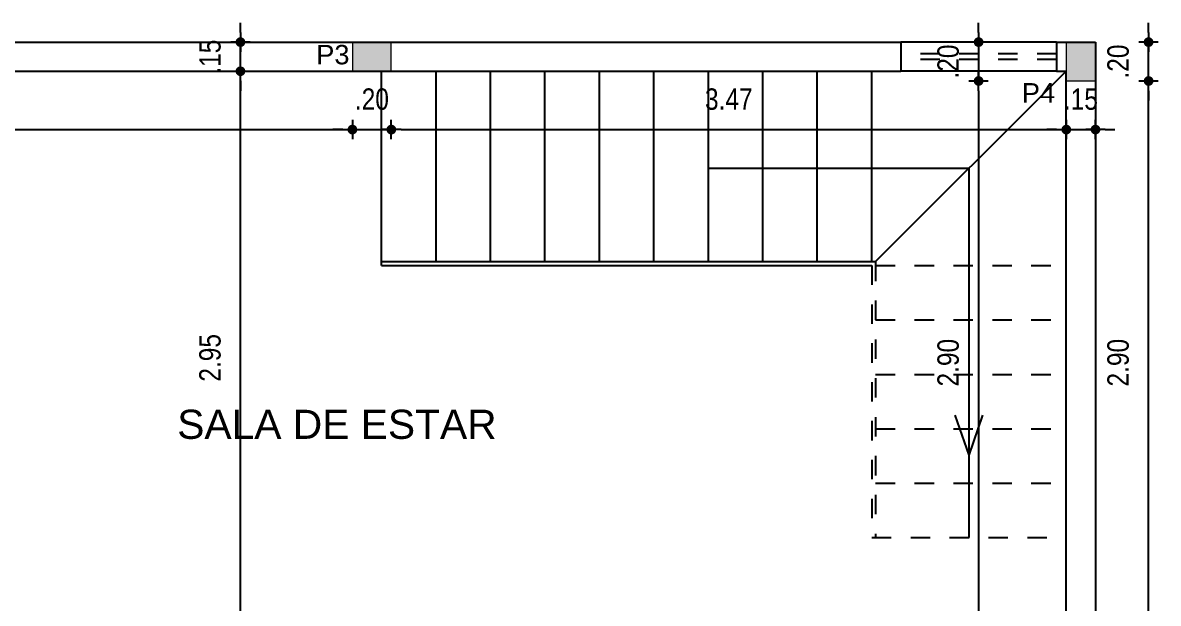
# Model space of a CAD drawing. Header units: millimetres. Extents: x 3212 to 6878, y 1640 to 3386.
# Drawn here: x 3312.78 to 3318.62, y 1716.02 to 1719 of the extents above; entities that cross this region are included whole.
import ezdxf

# ---------------------------------------------------------------- set-up
doc = ezdxf.new("R2010")
doc.units = ezdxf.units.MM
doc.header["$LTSCALE"] = 0.8
doc.linetypes.add('HIDDEN2', pattern=[0.1875, 0.125, -0.0625])
doc.layers.add('a-pem-08', color=8, linetype='Continuous')
doc.layers.add('COTA', color=2, linetype='Continuous')
doc.layers.add('COTAS', color=53, linetype='Continuous', lineweight=9)
doc.layers.add('pilares', color=1, linetype='Continuous', lineweight=9)
doc.styles.add('CARIMBO_DADOS', font='arial.ttf', dxfattribs={"height": 0.1})
doc.styles.add('F2', font='ARIALN.TTF')
doc.dimstyles.new('ARQUITETURA', dxfattribs={"dimtxt": 0.11, "dimasz": 0.05, "dimexe": 0.1, "dimexo": 0, "dimgap": 0.1, "dimtad": 1, "dimzin": 5, "dimdsep": 46, "dimtxsty": 'F2', "dimblk": 'COTA', "dimcen": 0, "dimse1": 1, "dimse2": 1, "dimadec": 0, "dimazin": 0, "dimtfac": 2, "dimtix": 1, "dimtmove": 2, "dimatfit": 3, "dimldrblk": 'COTA', "dimfxl": 0, "dimtolj": 1, "dimtzin": 5, "dimarcsym": 0})

# ---------------------------------------------------------------- blocks, each defined once
blk = doc.blocks.new('superior')
at = {"layer": 'a-pem-08'}
for p, q in [((-4.9551, 8.0055), (1.7449, 8.0055)), ((1.7449, 8.0055), (1.7449, 7.8555)), ((2.5449, 8.0055), (1.7449, 8.0055)), ((2.5449, 8.0055), (2.7449, 8.0055)), ((2.5449, 8.0055), (2.5449, 7.8555)), ((2.7449, 8.0055), (2.7449, 3.6805)), ((-4.8051, 7.8555), (1.7449, 7.8555)), ((-0.9251, 6.8755), (-0.9251, 7.8555)), ((-0.6451, 6.8755), (-0.6451, 7.8555)), ((-0.3651, 6.8755), (-0.3651, 7.8555)), ((-0.0851, 6.8755), (-0.0851, 7.8555)), ((0.1949, 6.8755), (0.1949, 7.8555)), ((0.4749, 6.8755), (0.4749, 7.8555)), ((0.7549, 6.8755), (0.7549, 7.8555)), ((1.0349, 6.8755), (1.0349, 7.8555)), ((1.3149, 6.8755), (1.3149, 7.8555)), ((1.5949, 6.8755), (1.5949, 7.8555)), ((1.6149, 6.8755), (2.5949, 7.8555)), ((2.5449, 7.8555), (1.7449, 7.8555)), ((2.5449, 7.8555), (2.5949, 7.8555)), ((2.5949, 4.9055), (2.5949, 7.8555)), ((2.0949, 7.3555), (0.7549, 7.3555)), ((2.0949, 5.4555), (2.0949, 7.3555)), ((-0.9251, 6.8755), (1.6149, 6.8755)), ((-0.9251, 6.8555), (-0.9251, 6.8755)), ((-0.9251, 6.8555), (1.5949, 6.8555)), ((2.0949, 5.8802), (2.0233, 6.0857)), ((2.0949, 5.8802), (2.1665, 6.0857))]:
    blk.add_line(p, q, dxfattribs=at)
at = {"layer": 'a-pem-08', "linetype": 'HIDDEN2'}
for p, q in [((2.5449, 7.9455), (1.7449, 7.9455)), ((2.5449, 7.9155), (1.7449, 7.9155)), ((1.5949, 6.8555), (1.5949, 5.4555)), ((1.6149, 6.8755), (1.6149, 5.4555)), ((1.6149, 6.8555), (2.5949, 6.8555)), ((1.6149, 6.5755), (2.5949, 6.5755)), ((1.6149, 6.2955), (2.5949, 6.2955)), ((1.6149, 6.0155), (2.5949, 6.0155)), ((1.6149, 5.7355), (2.5949, 5.7355)), ((1.5949, 5.4555), (2.5949, 5.4555))]:
    blk.add_line(p, q, dxfattribs=at)
at = {"layer": 'a-pem-08', "color": 230, "insert": (-1.1546, 6.0374), "char_height": 0.15, "attachment_point": 5, "style": 'CARIMBO_DADOS'}
blk.add_mtext_dynamic_manual_height_columns('SALA DE ESTAR', width=2.418406, gutter_width=0.5, heights=[0], dxfattribs=at)
blk = doc.blocks.new('COTA')
at = {"layer": 'COTA'}
for p, q in [((-1, 0), (1, 0)), ((0, 1), (0, -1))]:
    blk.add_line(p, q, dxfattribs=at)
at = {"layer": 'COTA', "const_width": 0.5}
blk.add_lwpolyline([(-0.25, 0, 1), (0.25, 0, 1)], format="xyb", close=True, dxfattribs=at)
blk = doc.blocks.new('*D659')
at = {"layer": 'COTAS', "color": 0, "lineweight": -2, "transparency": 16777216}
for p, q in [((3317.6915, 1718.9544), (3317.6915, 1719.0044)), ((3317.6915, 1718.9044), (3317.6915, 1718.7044)), ((3317.6915, 1718.6544), (3317.6915, 1718.6044))]:
    blk.add_line(p, q, dxfattribs=at)
at = {"layer": 'Defpoints', "color": 0, "transparency": 16777216}
for p in [(3318.2923, 1718.9044), (3317.6915, 1718.7044), (3318.2923, 1718.7044)]:
    blk.add_point(p, dxfattribs=at)
at = {"layer": 'COTAS', "color": 0, "lineweight": -2, "transparency": 16777216, "xscale": 0.05, "yscale": 0.05, "zscale": 0.05}
for p, rotation in [((3317.6915, 1718.9044), 270), ((3317.6915, 1718.7044), 90)]:
    blk.add_blockref('COTA', p, dxfattribs=dict(at, rotation=rotation))
at = {"layer": 'COTAS', "color": 0, "transparency": 16777216, "insert": (3317.5354, 1718.8044), "char_height": 0.11, "attachment_point": 5, "rotation": 90, "style": 'F2'}
blk.add_mtext('\\A1;.20', dxfattribs=at)
blk = doc.blocks.new('*D660')
at = {"layer": 'COTAS', "color": 0, "lineweight": -2, "transparency": 16777216}
blk.add_line((3317.6915, 1718.6544), (3317.6915, 1715.8544), dxfattribs=at)
at = {"layer": 'Defpoints', "color": 0, "transparency": 16777216}
for p in [(3318.2923, 1718.7044), (3317.6915, 1715.8044), (3318.1423, 1715.8044)]:
    blk.add_point(p, dxfattribs=at)
at = {"layer": 'COTAS', "color": 0, "lineweight": -2, "transparency": 16777216, "xscale": 0.05, "yscale": 0.05, "zscale": 0.05}
for p, rotation in [((3317.6915, 1718.7044), 90), ((3317.6915, 1715.8044), 270)]:
    blk.add_blockref('COTA', p, dxfattribs=dict(at, rotation=rotation))
at = {"layer": 'COTAS', "color": 0, "transparency": 16777216, "insert": (3317.5354, 1717.2544), "char_height": 0.11, "attachment_point": 5, "rotation": 90, "style": 'F2'}
blk.add_mtext('\\A1;2.90', dxfattribs=at)
blk = doc.blocks.new('*D626')
at = {"layer": 'COTAS', "color": 0, "lineweight": -2, "transparency": 16777216}
blk.add_line((3310.7923, 1718.4542), (3314.4225, 1718.4542), dxfattribs=at)
at = {"layer": 'Defpoints', "color": 0, "transparency": 16777216}
for p in [(3310.7423, 1718.6042), (3314.4725, 1718.6042), (3314.4725, 1718.4542)]:
    blk.add_point(p, dxfattribs=at)
at = {"layer": 'COTAS', "color": 0, "lineweight": -2, "transparency": 16777216, "xscale": 0.05, "yscale": 0.05, "zscale": 0.05, "rotation": 180}
blk.add_blockref('COTA', (3310.7423, 1718.4542), dxfattribs=at)
at = {"layer": 'COTAS', "color": 0, "lineweight": -2, "transparency": 16777216, "xscale": 0.05, "yscale": 0.05, "zscale": 0.05}
blk.add_blockref('COTA', (3314.4725, 1718.4542), dxfattribs=at)
at = {"layer": 'COTAS', "color": 0, "transparency": 16777216, "insert": (3312.6074, 1718.6104), "char_height": 0.11, "attachment_point": 5, "style": 'F2'}
blk.add_mtext('\\A1;3.73', dxfattribs=at)
blk = doc.blocks.new('*D627')
at = {"layer": 'COTAS', "color": 0, "lineweight": -2, "transparency": 16777216}
for p, q in [((3314.4225, 1718.4542), (3314.3725, 1718.4542)), ((3314.4725, 1718.4542), (3314.6725, 1718.4542)), ((3314.7225, 1718.4542), (3314.7725, 1718.4542))]:
    blk.add_line(p, q, dxfattribs=at)
at = {"layer": 'Defpoints', "color": 0, "transparency": 16777216}
for p in [(3314.4725, 1718.6042), (3314.6725, 1718.4542), (3314.6725, 1718.4542)]:
    blk.add_point(p, dxfattribs=at)
at = {"layer": 'COTAS', "color": 0, "lineweight": -2, "transparency": 16777216, "xscale": 0.05, "yscale": 0.05, "zscale": 0.05}
blk.add_blockref('COTA', (3314.4725, 1718.4542), dxfattribs=at)
at = {"layer": 'COTAS', "color": 0, "lineweight": -2, "transparency": 16777216, "xscale": 0.05, "yscale": 0.05, "zscale": 0.05, "rotation": 180}
blk.add_blockref('COTA', (3314.6725, 1718.4542), dxfattribs=at)
at = {"layer": 'COTAS', "color": 0, "transparency": 16777216, "insert": (3314.5725, 1718.6104), "char_height": 0.11, "attachment_point": 5, "style": 'F2'}
blk.add_mtext('\\A1;.20', dxfattribs=at)
blk = doc.blocks.new('*D628')
at = {"layer": 'COTAS', "color": 0, "lineweight": -2, "transparency": 16777216}
blk.add_line((3314.7225, 1718.4542), (3318.0923, 1718.4542), dxfattribs=at)
at = {"layer": 'Defpoints', "color": 0, "transparency": 16777216}
for p in [(3314.6725, 1718.4542), (3318.1423, 1718.4542), (3318.1423, 1718.4542)]:
    blk.add_point(p, dxfattribs=at)
at = {"layer": 'COTAS', "color": 0, "lineweight": -2, "transparency": 16777216, "xscale": 0.05, "yscale": 0.05, "zscale": 0.05, "rotation": 180}
blk.add_blockref('COTA', (3314.6725, 1718.4542), dxfattribs=at)
at = {"layer": 'COTAS', "color": 0, "lineweight": -2, "transparency": 16777216, "xscale": 0.05, "yscale": 0.05, "zscale": 0.05}
blk.add_blockref('COTA', (3318.1423, 1718.4542), dxfattribs=at)
at = {"layer": 'COTAS', "color": 0, "transparency": 16777216, "insert": (3316.4074, 1718.6104), "char_height": 0.11, "attachment_point": 5, "style": 'F2'}
blk.add_mtext('\\A1;3.47', dxfattribs=at)
blk = doc.blocks.new('*D629')
at = {"layer": 'COTAS', "color": 0, "lineweight": -2, "transparency": 16777216}
for p, q in [((3318.0923, 1718.4542), (3318.0423, 1718.4542)), ((3318.1423, 1718.4542), (3318.2923, 1718.4542)), ((3318.3423, 1718.4542), (3318.3923, 1718.4542))]:
    blk.add_line(p, q, dxfattribs=at)
at = {"layer": 'Defpoints', "color": 0, "transparency": 16777216}
for p in [(3318.1423, 1718.4542), (3318.2923, 1718.4542), (3318.2923, 1718.4542)]:
    blk.add_point(p, dxfattribs=at)
at = {"layer": 'COTAS', "color": 0, "lineweight": -2, "transparency": 16777216, "xscale": 0.05, "yscale": 0.05, "zscale": 0.05}
blk.add_blockref('COTA', (3318.1423, 1718.4542), dxfattribs=at)
at = {"layer": 'COTAS', "color": 0, "lineweight": -2, "transparency": 16777216, "xscale": 0.05, "yscale": 0.05, "zscale": 0.05, "rotation": 180}
blk.add_blockref('COTA', (3318.2923, 1718.4542), dxfattribs=at)
at = {"layer": 'COTAS', "color": 0, "transparency": 16777216, "insert": (3318.2173, 1718.6104), "char_height": 0.11, "attachment_point": 5, "style": 'F2'}
blk.add_mtext('\\A1;.15', dxfattribs=at)
blk = doc.blocks.new('*D642')
at = {"layer": 'COTAS', "color": 0, "lineweight": -2, "transparency": 16777216}
blk.add_line((3318.5652, 1715.8544), (3318.5652, 1718.6544), dxfattribs=at)
at = {"layer": 'Defpoints', "color": 0, "transparency": 16777216}
for p in [(3318.2923, 1718.7044), (3318.5652, 1718.7044), (3318.2923, 1715.8044)]:
    blk.add_point(p, dxfattribs=at)
at = {"layer": 'COTAS', "color": 0, "lineweight": -2, "transparency": 16777216, "xscale": 0.05, "yscale": 0.05, "zscale": 0.05}
for p, rotation in [((3318.5652, 1718.7044), 90), ((3318.5652, 1715.8044), 270)]:
    blk.add_blockref('COTA', p, dxfattribs=dict(at, rotation=rotation))
at = {"layer": 'COTAS', "color": 0, "transparency": 16777216, "insert": (3318.409, 1717.2544), "char_height": 0.11, "attachment_point": 5, "rotation": 90, "style": 'F2'}
blk.add_mtext('\\A1;2.90', dxfattribs=at)
blk = doc.blocks.new('*D643')
at = {"layer": 'COTAS', "color": 0, "lineweight": -2, "transparency": 16777216}
for p, q in [((3318.5652, 1718.9544), (3318.5652, 1719.0044)), ((3318.5652, 1718.7044), (3318.5652, 1718.9044)), ((3318.5652, 1718.6544), (3318.5652, 1718.6044))]:
    blk.add_line(p, q, dxfattribs=at)
at = {"layer": 'Defpoints', "color": 0, "transparency": 16777216}
for p in [(3318.2923, 1718.9044), (3318.5652, 1718.9044), (3318.2923, 1718.7044)]:
    blk.add_point(p, dxfattribs=at)
at = {"layer": 'COTAS', "color": 0, "lineweight": -2, "transparency": 16777216, "xscale": 0.05, "yscale": 0.05, "zscale": 0.05}
for p, rotation in [((3318.5652, 1718.9044), 270), ((3318.5652, 1718.7044), 90)]:
    blk.add_blockref('COTA', p, dxfattribs=dict(at, rotation=rotation))
at = {"layer": 'COTAS', "color": 0, "transparency": 16777216, "insert": (3318.409, 1718.8044), "char_height": 0.11, "attachment_point": 5, "rotation": 90, "style": 'F2'}
blk.add_mtext('\\A1;.20', dxfattribs=at)
blk = doc.blocks.new('*D700')
at = {"layer": 'COTAS', "color": 0, "lineweight": -2, "transparency": 16777216}
blk.add_line((3313.8969, 1715.8544), (3313.8969, 1718.7044), dxfattribs=at)
at = {"layer": 'Defpoints', "color": 0, "transparency": 16777216}
for p in [(3313.8969, 1718.7544), (3313.9111, 1718.7544), (3313.6423, 1715.8044)]:
    blk.add_point(p, dxfattribs=at)
at = {"layer": 'COTAS', "color": 0, "lineweight": -2, "transparency": 16777216, "xscale": 0.05, "yscale": 0.05, "zscale": 0.05}
for p, rotation in [((3313.8969, 1718.7544), 90), ((3313.8969, 1715.8044), 270)]:
    blk.add_blockref('COTA', p, dxfattribs=dict(at, rotation=rotation))
at = {"layer": 'COTAS', "color": 0, "transparency": 16777216, "insert": (3313.7407, 1717.2794), "char_height": 0.11, "attachment_point": 5, "rotation": 90, "style": 'F2'}
blk.add_mtext('\\A1;2.95', dxfattribs=at)
blk = doc.blocks.new('*D645')
at = {"layer": 'COTAS', "color": 0, "lineweight": -2, "transparency": 16777216}
for p, q in [((3313.8969, 1718.9544), (3313.8969, 1719.0044)), ((3313.8969, 1718.7544), (3313.8969, 1718.9044)), ((3313.8969, 1718.7044), (3313.8969, 1718.6544))]:
    blk.add_line(p, q, dxfattribs=at)
at = {"layer": 'Defpoints', "color": 0, "transparency": 16777216}
for p in [(3313.8969, 1718.9044), (3313.8969, 1718.9044), (3313.9111, 1718.7544)]:
    blk.add_point(p, dxfattribs=at)
at = {"layer": 'COTAS', "color": 0, "lineweight": -2, "transparency": 16777216, "xscale": 0.05, "yscale": 0.05, "zscale": 0.05}
for p, rotation in [((3313.8969, 1718.9044), 270), ((3313.8969, 1718.7544), 90)]:
    blk.add_blockref('COTA', p, dxfattribs=dict(at, rotation=rotation))
at = {"layer": 'COTAS', "color": 0, "transparency": 16777216, "insert": (3313.7407, 1718.8294), "char_height": 0.11, "attachment_point": 5, "rotation": 90, "style": 'F2'}
blk.add_mtext('\\A1;.15', dxfattribs=at)

msp = doc.modelspace()

# ---------------------------------------------------------------- hatches: boundary and pattern name
h = msp.add_hatch(color=256)
h.paths.add_polyline_path([(3310.7423, 1708.4044), (3310.5923, 1708.4044), (3310.5923, 1708.2044), (3310.7423, 1708.2044)])
h.paths.add_polyline_path([(3310.7423, 1712.0044), (3310.5923, 1712.0044), (3310.5923, 1711.8044), (3310.7423, 1711.8044)])
h.paths.add_polyline_path([(3310.7423, 1715.8044), (3310.5923, 1715.8044), (3310.5923, 1715.6044), (3310.7423, 1715.6044)])
h.paths.add_polyline_path([(3313.6423, 1715.8044), (3313.4423, 1715.8044), (3313.4423, 1715.6544), (3313.6423, 1715.6544)])
h.paths.add_polyline_path([(3315.4923, 1715.8044), (3315.2923, 1715.8044), (3315.2923, 1715.6544), (3315.4923, 1715.6544)])
h.paths.add_polyline_path([(3316.6423, 1712.0044), (3316.4923, 1712.0044), (3316.4923, 1711.8044), (3316.6423, 1711.8044)])
h.paths.add_polyline_path([(3318.2923, 1712.0044), (3318.1423, 1712.0044), (3318.1423, 1711.8044), (3318.2923, 1711.8044)])
h.paths.add_polyline_path([(3314.5912, 1703.2044), (3314.3912, 1703.2044), (3314.3912, 1703.0544), (3314.5912, 1703.0544)])
h.paths.add_polyline_path([(3314.6412, 1703.7038), (3314.4412, 1703.7038), (3314.4412, 1703.5538), (3314.6412, 1703.5538)])
h.paths.add_polyline_path([(3315.6723, 1703.7039), (3315.4723, 1703.7039), (3315.4723, 1703.5539), (3315.6723, 1703.5539)])
h.paths.add_polyline_path([(3311.7923, 1703.2044), (3311.5923, 1703.2044), (3311.5923, 1703.0544), (3311.7923, 1703.0544)])
h.paths.add_polyline_path([(3310.7423, 1704.2544), (3310.5923, 1704.2544), (3310.5923, 1704.0544), (3310.7423, 1704.0544)])
h.paths.add_polyline_path([(3316.6423, 1708.4044), (3316.4923, 1708.4044), (3316.4923, 1708.2044), (3316.6423, 1708.2044)])
h.paths.add_polyline_path([(3315.6723, 1708.3544), (3315.4723, 1708.3544), (3315.4723, 1708.2044), (3315.6723, 1708.2044)])
h.paths.add_polyline_path([(3318.2923, 1708.3544), (3318.1423, 1708.3544), (3318.1423, 1708.1544), (3318.2923, 1708.1544)])
h.paths.add_polyline_path([(3318.2923, 1718.9044), (3318.1423, 1718.9044), (3318.1423, 1718.7044), (3318.2923, 1718.7044)])
h.paths.add_polyline_path([(3314.6725, 1718.9044), (3314.4725, 1718.9044), (3314.4725, 1718.7544), (3314.6725, 1718.7544)])
h.paths.add_polyline_path([(3310.7423, 1718.9044), (3310.5923, 1718.9044), (3310.5923, 1718.7044), (3310.7423, 1718.7044)])

# ---------------------------------------------------------------- linework, layer by layer
at = {"layer": 'pilares'}
for points in [[(3314.6725, 1718.7544), (3314.6725, 1718.9044), (3314.4725, 1718.9044), (3314.4725, 1718.7544)], [(3318.1423, 1718.7044), (3318.2923, 1718.7044), (3318.2923, 1718.9044), (3318.1423, 1718.9044)]]:
    msp.add_lwpolyline(points, close=True, dxfattribs=at)

# ---------------------------------------------------------------- block references
at = {"layer": 'COTAS'}
msp.add_blockref('superior', (3315.5474, 1710.8989), dxfattribs=at)

# ---------------------------------------------------------------- texts
at = {"color": 230, "char_height": 0.1, "attachment_point": 5, "style": 'CARIMBO_DADOS'}
for s, insert in [('P3', (3314.3719, 1718.8393)), ('P4', (3317.9992, 1718.6433))]:
    msp.add_mtext(s, dxfattribs=dict(at, insert=insert))

# ---------------------------------------------------------------- dimensions: what is measured, and where the dimension line sits
at = {"layer": 'COTAS'}
for base, p1, p2, picture, middle in [((3313.8969, 1718.9044), (3313.9111, 1718.7544), (3313.8969, 1718.9044), '*D645', (3313.7407, 1718.8294)), ((3317.6915, 1718.7044), (3318.2923, 1718.9044), (3318.2923, 1718.7044), '*D659', (3317.5354, 1718.8044)), ((3318.5652, 1718.9044), (3318.2923, 1718.7044), (3318.2923, 1718.9044), '*D643', (3318.409, 1718.8044)), ((3313.8969, 1718.7544), (3313.6423, 1715.8044), (3313.9111, 1718.7544), '*D700', (3313.7407, 1717.2794)), ((3317.6915, 1715.8044), (3318.2923, 1718.7044), (3318.1423, 1715.8044), '*D660', (3317.5354, 1717.2544)), ((3318.5652, 1718.7044), (3318.2923, 1715.8044), (3318.2923, 1718.7044), '*D642', (3318.409, 1717.2544))]:
    dim = msp.add_linear_dim(base=base, p1=p1, p2=p2, angle=90, dimstyle='ARQUITETURA', dxfattribs=at)
    dim.commit()
    dim.dimension.update_dxf_attribs({"geometry": picture, "text_midpoint": middle})
for base, p1, p2, picture, middle in [((3314.4725, 1718.4542), (3310.7423, 1718.6042), (3314.4725, 1718.6042), '*D626', (3312.6074, 1718.6104)), ((3314.6725, 1718.4542), (3314.4725, 1718.6042), (3314.6725, 1718.4542), '*D627', (3314.5725, 1718.6104)), ((3318.1423, 1718.4542), (3314.6725, 1718.4542), (3318.1423, 1718.4542), '*D628', (3316.4074, 1718.6104)), ((3318.2923, 1718.4542), (3318.1423, 1718.4542), (3318.2923, 1718.4542), '*D629', (3318.2173, 1718.6104))]:
    dim = msp.add_linear_dim(base=base, p1=p1, p2=p2, dimstyle='ARQUITETURA', dxfattribs=at)
    dim.commit()
    dim.dimension.update_dxf_attribs({"geometry": picture, "text_midpoint": middle})

doc.saveas('drawing.dxf')
